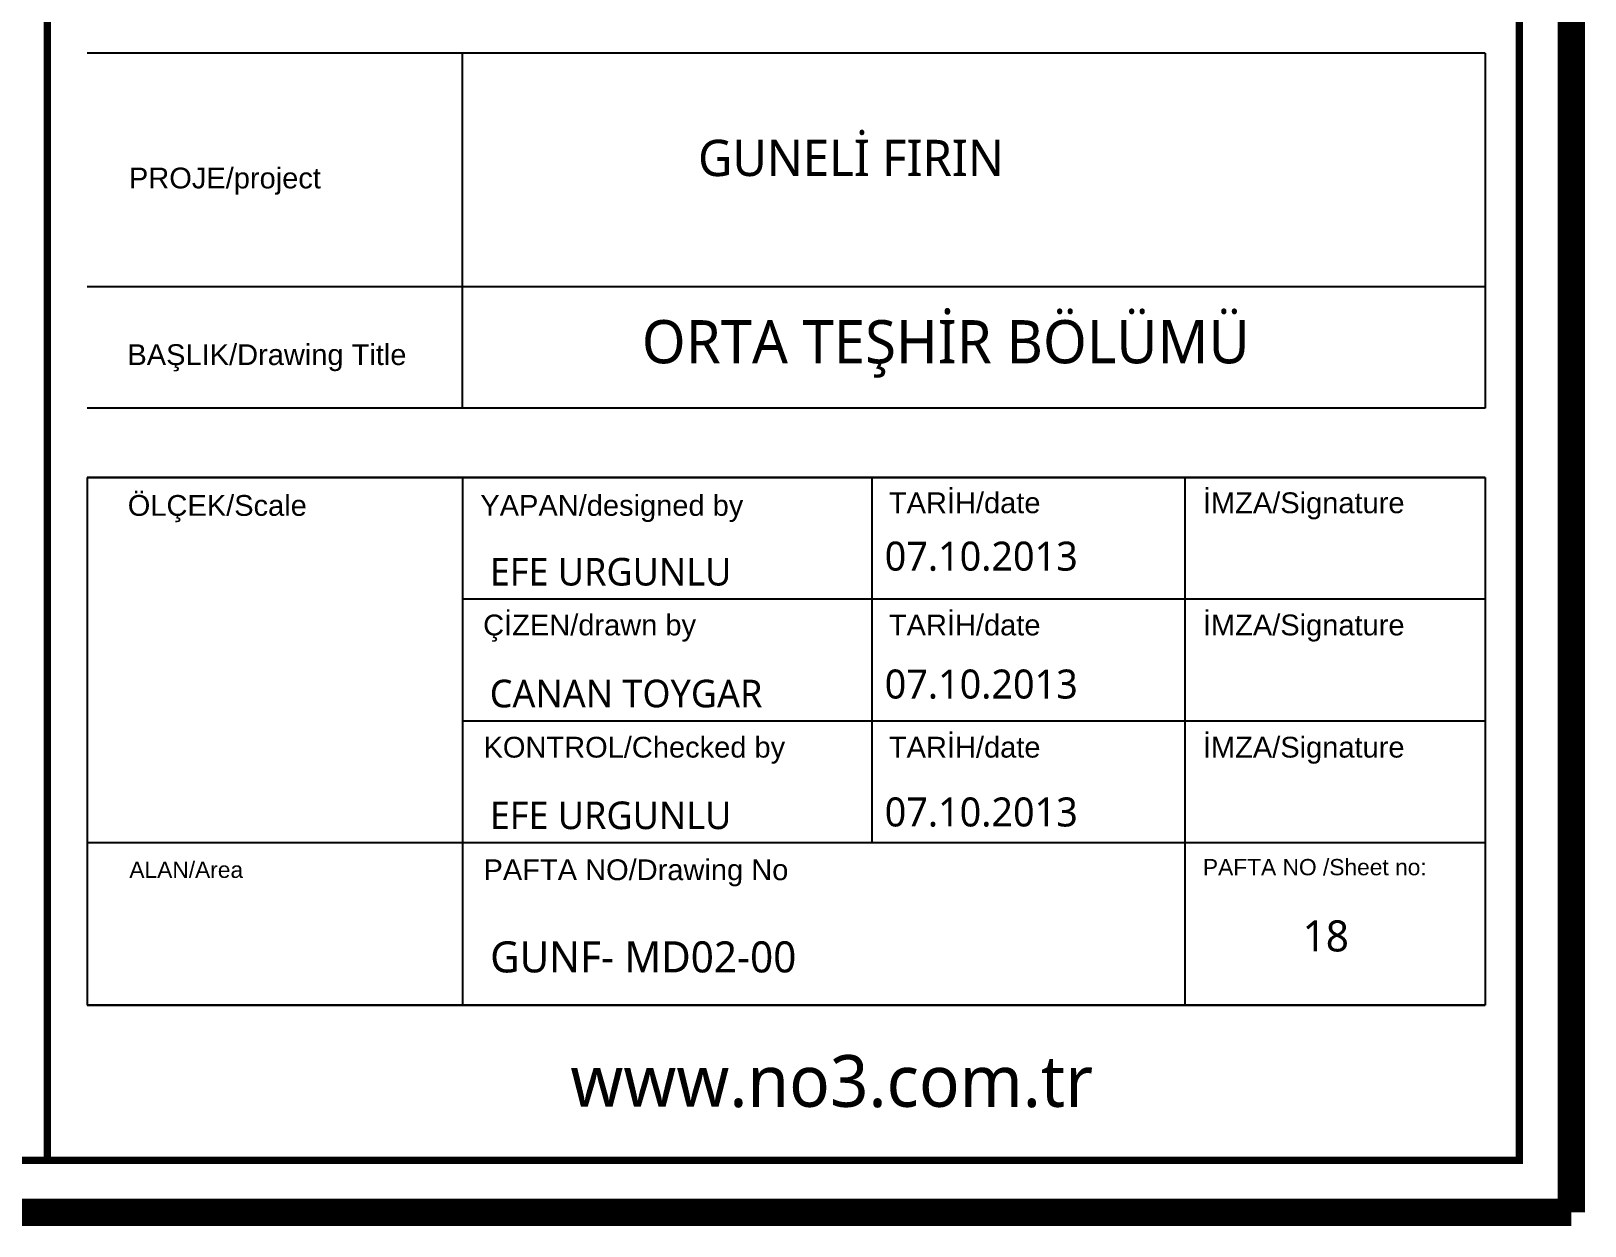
# Model space of a CAD drawing. Header units: millimetres. Extents: x 54215 to 67697, y 23496 to 56611.
# Drawn here: x 58039.5 to 58467.7, y 34151.4 to 34480.6 of the extents above; entities that cross this region are included whole.
import ezdxf
from ezdxf.enums import TextEntityAlignment as Align

# ---------------------------------------------------------------- set-up
doc = ezdxf.new("R2010")
doc.units = ezdxf.units.MM
doc.layers.add('no3_lejand', color=255, linetype='Continuous', lineweight=13)
doc.layers.add('t_yazı', color=154, linetype='Continuous', lineweight=25)
doc.styles.add('ARIALT', font='arial.ttf', dxfattribs={"height": 10})
doc.styles.get("Standard").update_dxf_attribs({"font": 'arial.ttf'})

msp = doc.modelspace()

# ---------------------------------------------------------------- linework, layer by layer
at = {"color": 250}
for p, q in [((58440.192, 34474.495), (58054.934, 34474.495)), ((58158.383, 34376.67), (58158.383, 34474.495)), ((58440.192, 34474.495), (58440.192, 34376.67)), ((58054.934, 34410.221), (58440.192, 34410.221)), ((58440.192, 34376.67), (58054.934, 34376.67)), ((58054.934, 34357.645), (58054.934, 34212.258)), ((58440.192, 34357.645), (58054.934, 34357.645)), ((58054.934, 34357.645), (58440.192, 34357.645)), ((58158.383, 34357.645), (58158.383, 34212.258)), ((58271.182, 34357.645), (58271.182, 34256.992)), ((58357.439, 34357.645), (58357.439, 34212.258)), ((58440.192, 34357.645), (58440.192, 34212.258)), ((58440.192, 34324.094), (58158.383, 34324.094)), ((58158.383, 34290.543), (58440.192, 34290.543)), ((58440.192, 34256.992), (58054.934, 34256.992)), ((58054.934, 34212.258), (58440.192, 34212.258)), ((58440.192, 34212.258), (58054.934, 34212.258))]:
    msp.add_line(p, q, dxfattribs=at)
at = {"color": 252, "const_width": 2.031}
msp.add_lwpolyline([(58449.655, 34783.915, -0.4142136), (58440.109, 34774.37), (58079.769, 34774.37, 0.4142136), (58055.905, 34750.506), (58055.905, 34518.555, 0.4142136), (58079.769, 34494.691), (58440.109, 34494.691, -0.4142136), (58449.655, 34485.145), (58449.655, 34169.5), (55910.864, 34169.5), (55910.864, 35288.864), (58449.655, 35288.864), (58449.655, 34783.915)], format="xyb", dxfattribs=at)
msp.add_lwpolyline([(58043.973, 34169.5), (58043.973, 35288.864)], dxfattribs=at)
at = {"layer": 'no3_lejand', "color": 1, "const_width": 7.466}
msp.add_lwpolyline([(58463.973, 34155.182), (55896.546, 34155.182), (55896.546, 35303.182), (58463.973, 35303.182), (58463.973, 34783.915, -0.4142136), (58440.109, 34760.051), (58079.769, 34760.051, 0.4142136), (58070.223, 34750.506), (58070.223, 34518.555, 0.4142136), (58079.769, 34509.009), (58440.109, 34509.009, -0.4142136), (58463.973, 34485.145), (58463.973, 34155.182)], format="xyb", dxfattribs=at)

# ---------------------------------------------------------------- texts
at = {"color": 7}
for s, insert, char_height, width, attachment_point in [('{\\fLucida Sans Unicode|b0|i0|c162|p34;GUNELİ FIRIN}', (58265.431, 34445.568, 0), 9.99, 250.24294, 5), ('{\\fLucida Sans Unicode|b0|i0|c162|p34;ORTA TEŞHİR BÖLÜMÜ}', (58291.556, 34393.009), 11.90258, 221.73465, 5), ('{\\fLucida Sans Unicode|b0|i0|c162|p34;07.10.2013}', (58274.743, 34335.869), 7.992, 305.67367, 4), ('{\\fLucida Sans Unicode|b0|i0|c162|p34;EFE URGUNLU}', (58165.91, 34331.598), 7.61003, 291.06434, 4), ('{\\fLucida Sans Unicode|b0|i0|c162|p34;07.10.2013}', (58274.743, 34300.634), 7.992, 305.67367, 4), ('{\\fLucida Sans Unicode|b0|i0|c162|p34;CANAN TOYGAR }', (58165.89, 34298.047), 7.61003, 291.06434, 4), ('{\\fLucida Sans Unicode|b0|i0|c162|p34;07.10.2013}', (58274.743, 34265.399), 7.992, 305.67367, 4), ('{\\fLucida Sans Unicode|b0|i0|c162|p34;EFE URGUNLU}', (58165.91, 34264.496), 7.61003, 291.06434, 4), ('{\\fLucida Sans Unicode|b0|i0|c162|p34;18}', (58389.919, 34231.267), 8.56129, 291.06434, 4), ('{\\fLucida Sans Unicode|b0|i0|c162|p34;GUNF- MD02-00}', (58166.013, 34225.497), 8.56129, 291.06434, 4), ('{\\fLucida Sans Unicode|b0|i0|c162|p34;www.no3.com.tr}', (58260.136, 34191.242), 14.26881, 221.73465, 5)]:
    msp.add_mtext(s, dxfattribs=dict(at, insert=insert, char_height=char_height, width=width, attachment_point=attachment_point))
at = {"layer": 't_yazı', "linetype": 'Continuous', "style": 'ARIALT'}
msp.add_text('ALAN/Area', height=4.488, dxfattribs=at).set_placement((58082.26, 34249.552), align=Align.MIDDLE_CENTER)
at = {"layer": 't_yazı', "style": 'ARIALT'}
msp.add_text('PAFTA NO/Drawing No', height=5.72609, dxfattribs=at).set_placement((58206.188, 34249.552), align=Align.MIDDLE_CENTER)
for s, insert, char_height, width, attachment_point in [('PROJE/project', (58092.925, 34442.967), 5.72609, 106.50483, 2), ('BAŞLIK/Drawing Title', (58104.5, 34394.312), 5.72609, 106.50483, 2), ('TARİH/date', (58275.892, 34353.502), 5.7261, 43.55768, 1), ('İMZA/Signature', (58362.43, 34353.502), 5.72609, 43.55768, 1), ('ÖLÇEK/Scale', (58090.819, 34352.777), 5.72609, 38.68086, 2), ('YAPAN/designed by', (58199.544, 34352.777), 5.72609, 106.50483, 2), ('ÇİZEN/drawn by', (58193.417, 34319.842), 5.72609, 106.50483, 2), ('TARİH/date', (58275.892, 34319.842), 5.7261, 43.55768, 1), ('İMZA/Signature', (58362.43, 34319.842), 5.72609, 43.55768, 1), ('KONTROL/Checked by', (58164.182, 34286.182), 5.72609, 95.68179, 1), ('TARİH/date', (58275.892, 34286.182), 5.7261, 43.55768, 1), ('İMZA/Signature', (58362.43, 34286.182), 5.72609, 43.55768, 1)]:
    msp.add_mtext(s, dxfattribs=dict(at, insert=insert, char_height=char_height, width=width, attachment_point=attachment_point))
at = {"layer": 't_yazı', "linetype": 'Continuous', "insert": (58362.43, 34252.522), "char_height": 4.48802, "width": 107.49716, "attachment_point": 1, "style": 'ARIALT'}
msp.add_mtext('PAFTA NO /Sheet no:', dxfattribs=at)

doc.saveas('drawing.dxf')
